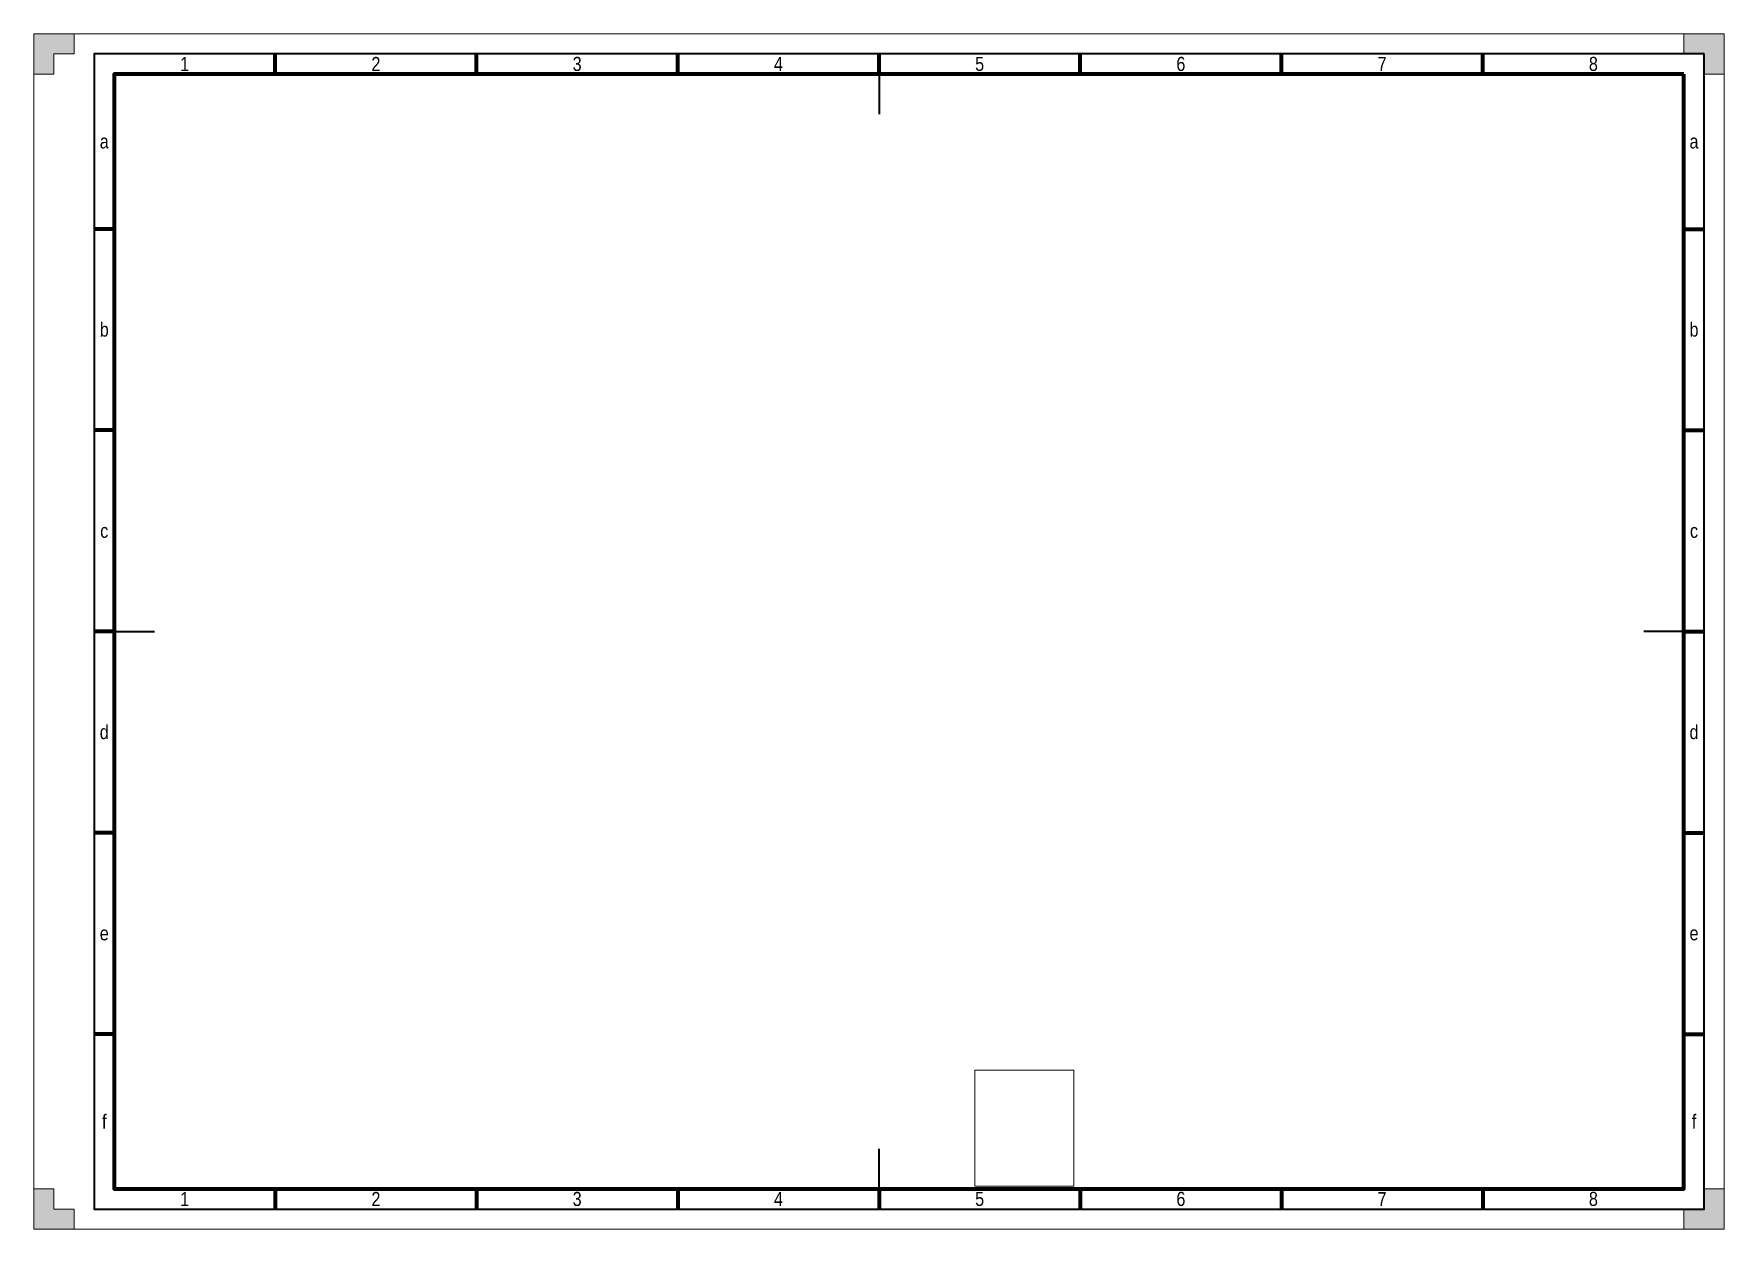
# Paper-space layout 'A3' of a CAD drawing. Header units: millimetres. Extents: x -223 to 197, y -114 to 183.
import ezdxf

# ---------------------------------------------------------------- set-up
doc = ezdxf.new("R2010")
doc.units = ezdxf.units.MM
doc.layers.get('0').update_dxf_attribs({"lineweight": 13})
doc.layers.add('logotipo', color=7, linetype='Continuous', lineweight=13, true_color=0xffffff)
for name, color, linetype, lineweight in [('malha', 250, 'Continuous', 35), ('marca de corte', 250, 'Continuous', 13), ('margem A1 A2 A3', 250, 'Continuous', 70), ('texto malha', 250, 'Continuous', 13)]:
    doc.layers.add(name, color=color, linetype=linetype, lineweight=lineweight)
doc.styles.add('texto malha', font='technic_.ttf')
picture_1 = doc.add_image_def('image1.png', size_in_pixel=(489, 573))

psp = doc.layouts.new('A3')

# ---------------------------------------------------------------- hatches: boundary and pattern name
at = {"layer": 'marca de corte'}
h = psp.add_hatch(color=256, dxfattribs=at)
h.dxf.hatch_style = 1
h.paths.add_polyline_path([(-217.93, 177.93), (-212.93, 177.93), (-212.93, 182.93), (-222.93, 182.93), (-222.93, 172.93), (-217.93, 172.93)])
h.paths.add_polyline_path([(197.07, 182.93), (187.07, 182.93), (187.07, 177.93), (192.07, 177.93), (192.07, 172.93), (197.07, 172.93)])
h.paths.add_polyline_path([(197.07, -104.07), (192.07, -104.07), (192.07, -109.07), (187.07, -109.07), (187.07, -114.07), (197.07, -114.07)])
h.paths.add_polyline_path([(-217.93, -104.07), (-222.93, -104.07), (-222.93, -114.07), (-212.93, -114.07), (-212.93, -109.07), (-217.93, -109.07)])

# ---------------------------------------------------------------- linework, layer by layer
for p, q in [((-222.93, 182.93), (-222.93, -114.07)), ((197.07, 182.93), (-222.93, 182.93)), ((197.07, -114.07), (197.07, 182.93)), ((-222.93, -114.07), (197.07, -114.07))]:
    psp.add_line(p, q)
at = {"layer": 'malha'}
for p, q in [((-12.93, 172.93), (-12.93, 162.93)), ((-202.93, 34.43), (-192.93, 34.43)), ((187.07, 34.43), (177.07, 34.43)), ((-12.93, -104.07), (-12.93, -94.07))]:
    psp.add_line(p, q, dxfattribs=at)
psp.add_lwpolyline([(192.07, 177.93), (-207.93, 177.93), (-207.93, -109.07), (192.07, -109.07)], close=True, dxfattribs=at)
at = {"layer": 'marca de corte'}
for points in [[(-212.93, 182.93), (-212.93, 177.93), (-217.93, 177.93), (-217.93, 172.93), (-222.93, 172.93), (-222.93, 182.93)], [(187.07, 182.93), (187.07, 177.93), (192.07, 177.93), (192.07, 172.93), (197.07, 172.93), (197.07, 182.93)], [(-212.93, -114.07), (-212.93, -109.07), (-217.93, -109.07), (-217.93, -104.07), (-222.93, -104.07), (-222.93, -114.07)], [(187.07, -114.07), (187.07, -109.07), (192.07, -109.07), (192.07, -104.07), (197.07, -104.07), (197.07, -114.07)]]:
    psp.add_lwpolyline(points, close=True, dxfattribs=at)
at = {"layer": 'margem A1 A2 A3'}
for p, q in [((-162.93, 172.93), (-162.93, 177.93)), ((-112.93, 172.93), (-112.93, 177.93)), ((-62.93, 172.93), (-62.93, 177.93)), ((-12.93, 172.93), (-12.93, 177.93)), ((37.07, 172.93), (37.07, 177.93)), ((87.07, 172.93), (87.07, 177.93)), ((137.07, 172.93), (137.07, 177.93)), ((-202.93, 134.43), (-207.93, 134.43)), ((187.07, 134.43), (192.07, 134.43)), ((-202.93, 84.43), (-207.93, 84.43)), ((187.07, 84.43), (192.07, 84.43)), ((-202.93, 34.43), (-207.93, 34.43)), ((187.07, 34.43), (192.07, 34.43)), ((-202.93, -15.57), (-207.93, -15.57)), ((187.07, -15.57), (192.07, -15.57)), ((-202.93, -65.57), (-207.93, -65.57)), ((187.07, -65.57), (192.07, -65.57)), ((-162.93, -104.07), (-162.93, -109.07)), ((-112.93, -104.07), (-112.93, -109.07)), ((-62.93, -104.07), (-62.93, -109.07)), ((-12.93, -104.07), (-12.93, -109.07)), ((37.07, -104.07), (37.07, -109.07)), ((87.07, -104.07), (87.07, -109.07)), ((137.07, -104.07), (137.07, -109.07))]:
    psp.add_line(p, q, dxfattribs=at)
psp.add_lwpolyline([(187.07, 172.93), (-202.93, 172.93), (-202.93, -104.07), (187.07, -104.07)], close=True, dxfattribs=at)

# ---------------------------------------------------------------- texts
at = {"layer": 'texto malha', "char_height": 3.5, "attachment_point": 5, "style": 'texto malha'}
for s, width, insert in [('1', 45, (-185.43, 175.43)), ('2', 50, (-137.93, 175.43)), ('3', 50, (-87.93, 175.43)), ('4', 50, (-37.93, 175.43)), ('5', 50, (12.07, 175.43)), ('6', 50, (62.07, 175.43)), ('7', 50, (112.07, 175.43)), ('8', 55, (164.57, 175.43)), ('a', 5, (-205.43, 156.18)), ('a', 5, (189.57, 156.18)), ('b', 5, (-205.43, 109.43)), ('b', 5, (189.57, 109.43)), ('c', 5, (-205.43, 59.43)), ('c', 5, (189.57, 59.43)), ('d', 5, (-205.43, 9.43)), ('d', 5, (189.57, 9.43)), ('e', 5, (-205.43, -40.57)), ('e', 5, (189.57, -40.57)), ('f', 5, (-205.43, -87.32)), ('f', 5, (189.57, -87.32)), ('1', 45, (-185.43, -106.57)), ('2', 50, (-137.93, -106.57)), ('3', 50, (-87.93, -106.57)), ('4', 50, (-37.93, -106.57)), ('5', 50, (12.07, -106.57)), ('6', 50, (62.07, -106.57)), ('7', 50, (112.07, -106.57)), ('8', 55, (164.57, -106.57))]:
    psp.add_mtext_dynamic_manual_height_columns(s, width=width, gutter_width=12.5, heights=[0], dxfattribs=dict(at, insert=insert))

# ---------------------------------------------------------------- pictures from other files: only their frames are drawn
at = {"layer": 'logotipo'}
image = psp.add_image(picture_1, insert=(10.9, -103.36), size_in_units=(24.56, 28.77), dxfattribs=at)
image.dxf.flags = 7

doc.saveas('drawing.dxf')
